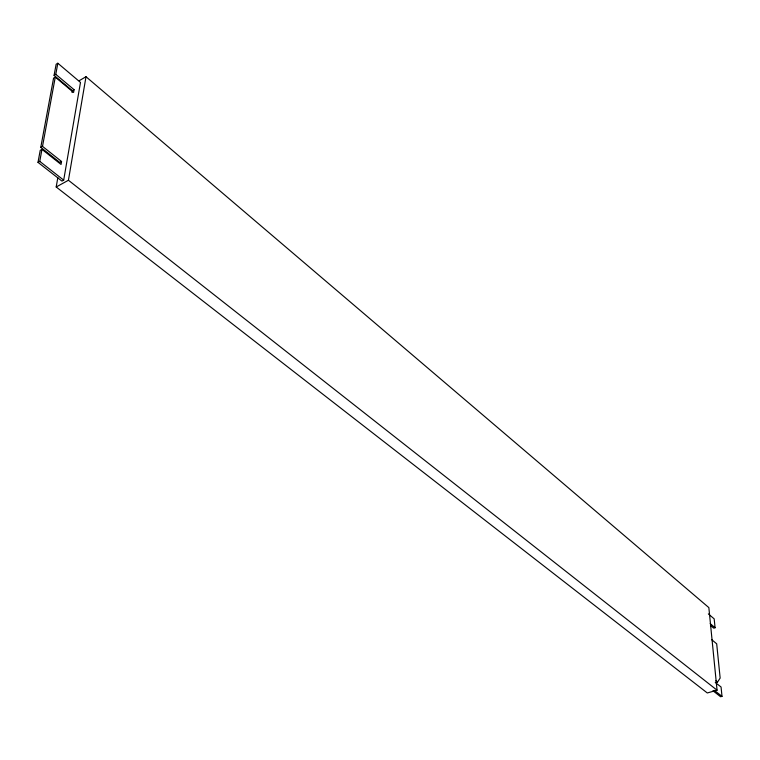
<?xml version="1.0" encoding="UTF-8"?>
<svg xmlns="http://www.w3.org/2000/svg" width="760" height="760" viewBox="0 0 760 760"><rect width="100%" height="100%" fill="white"/><g stroke="black" fill="none" stroke-linecap="round" stroke-linejoin="round"><path stroke-width="1.14" d="M56.192 186.989L68.428 180.253L86.004 76.722L708.852 607.611L717.06 690.194L707.294 692.968L56.192 186.989L57.817 177.697M57.826 63.241L55.784 74.328L74.072 89.68L73.587 92.463L55.271 77.121L42.512 146.366L61.56 161.481L61.037 164.454L41.962 149.35L40.223 150.338L38 162.355L61.94 181.099L63.688 180.139L80.484 82.422L57.826 63.241L56.136 64.248L54.083 75.335L72.38 90.668L72.057 92.52M61.56 161.481L59.821 162.45L40.774 147.355L53.57 78.128L55.271 77.121M38 162.355L39.758 161.367L41.962 149.35M716.1 682.518L717.487 682.128L720.157 678.072L716.689 643.806L711.778 639.739M54.083 75.335L55.784 74.328M79.144 80.74L86.004 76.722M72.38 90.668L74.072 89.68M40.774 147.355L42.512 146.366M708.348 613.918L714.172 618.849L715.075 627.741L713.725 628.149L710.457 625.413M715.255 682.423L721.059 687.011L722 696.369L720.613 696.758L712.947 690.755M39.758 161.367L63.688 180.139M714.343 690.356L722 696.369M68.428 180.253L717.06 690.194M715.844 680.827L717.487 682.128M710.182 623.637L715.075 627.741"/></g></svg>
